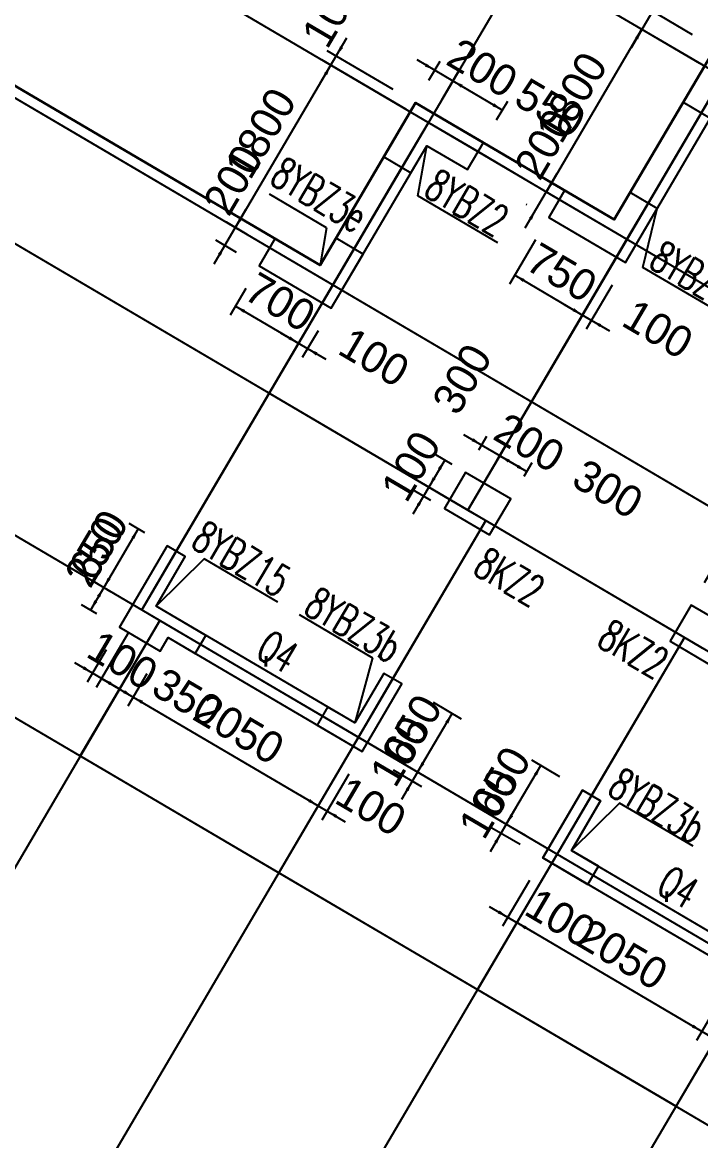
# Model space of a CAD drawing. Extents: x 387171 to 699106, y 11966 to 245688.
# Drawn here: x 595376 to 601853, y 178518 to 189196 of the extents above; entities that cross this region are included whole.
import ezdxf

# ---------------------------------------------------------------- set-up
doc = ezdxf.new("R2010")
doc.units = 0
doc.header["$LTSCALE"] = 100
doc.header["$MEASUREMENT"] = 0
for name, color, linetype in [('b边缘构件', 235, 'Continuous'), ('colu-主楼', 7, 'Continuous'), ('DOTE', 253, 'Continuous'), ('NUM', 7, 'Continuous'), ('wall-主楼', 2, 'Continuous'), ('Y阴影', 254, 'Continuous'), ('剪力墙身标注', 7, 'Continuous'), ('小尺寸', 4, 'Continuous'), ('网格', 253, 'Continuous'), ('边缘构件标注', 1, 'Continuous')]:
    doc.layers.add(name, color=color, linetype=linetype)
doc.layers.add('配箍校核', color=2, linetype='ByLayer', lineweight=18)
doc.styles.add('hztxt', font='hztxt')
doc.styles.get("Standard").update_dxf_attribs({"font": 'standard'})
doc.dimstyles.get("Standard").update_dxf_attribs({"dimtxt": 300, "dimasz": 100, "dimexe": 100, "dimexo": 250, "dimgap": 100, "dimtad": 0, "dimtoh": 1, "dimdec": 0, "dimdsep": 46, "dimcen": 0.09, "dimclrt": 7, "dimadec": 0, "dimazin": 0, "dimtfac": 1, "dimtdec": 4, "dimtofl": 0, "dimtmove": 0, "dimatfit": 3, "dimfxl": 1, "dimtolj": 1, "dimtzin": 0, "dimarcsym": 0})

# ---------------------------------------------------------------- blocks, each defined once
blk = doc.blocks.new('*D3735')
at = {"layer": '小尺寸', "color": 0, "linetype": 'ByBlock', "lineweight": -2}
for p, q in [((598998, 181778), (599252, 182209)), ((598918, 182058), (599186, 181900)), ((598968, 182144), (599237, 181986))]:
    blk.add_line(p, q, dxfattribs=at)
for points in [[(599150, 182037), (599187, 182131), (599215, 182114)], [(599100, 181950), (599063, 181856), (599035, 181873)]]:
    blk.add_solid(points, dxfattribs=at)
at = {"layer": '小尺寸', "color": 7, "linetype": 'Continuous', "lineweight": -2, "insert": (598979, 182238), "char_height": 300, "width": 476.67, "attachment_point": 5, "rotation": 59.5454, "style": 'hztxt'}
blk.add_mtext('100', dxfattribs=at)
blk = doc.blocks.new('*D3948')
at = {"layer": '小尺寸', "color": 0, "linetype": 'ByBlock', "lineweight": -2}
for p, q in [((599298, 182704), (599566, 182546)), ((599150, 182037), (599480, 182597)), ((598968, 182144), (599237, 181986))]:
    blk.add_line(p, q, dxfattribs=at)
for points in [[(599480, 182597), (599444, 182502), (599415, 182519)], [(599150, 182037), (599187, 182131), (599215, 182114)]]:
    blk.add_solid(points, dxfattribs=at)
at = {"layer": '小尺寸', "color": 7, "linetype": 'Continuous', "lineweight": -2, "insert": (599100, 182444), "char_height": 300, "width": 556.67, "attachment_point": 5, "rotation": 59.5454, "style": 'hztxt'}
blk.add_mtext('650', dxfattribs=at)
blk = doc.blocks.new('*D2336')
at = {"layer": '小尺寸', "color": 0, "linetype": 'ByBlock', "lineweight": -2}
for p, q in [((599845, 181280), (600099, 181711)), ((600180, 181432), (599911, 181589)), ((600129, 181345), (599860, 181503))]:
    blk.add_line(p, q, dxfattribs=at)
for points in [[(599997, 181539), (600034, 181633), (600062, 181616)], [(599947, 181452), (599910, 181358), (599882, 181375)]]:
    blk.add_solid(points, dxfattribs=at)
at = {"layer": '小尺寸', "color": 7, "linetype": 'Continuous', "lineweight": -2, "insert": (599826, 181740), "char_height": 300, "width": 476.67, "attachment_point": 5, "rotation": 59.5454, "style": 'hztxt'}
blk.add_mtext('100', dxfattribs=at)
blk = doc.blocks.new('*D2558')
at = {"layer": '小尺寸', "color": 0, "linetype": 'ByBlock', "lineweight": -2}
for p, q in [((599997, 181539), (600327, 182099)), ((600509, 181992), (600241, 182150)), ((600180, 181432), (599911, 181589))]:
    blk.add_line(p, q, dxfattribs=at)
for points in [[(600327, 182099), (600290, 182004), (600262, 182021)], [(599997, 181539), (600034, 181633), (600062, 181616)]]:
    blk.add_solid(points, dxfattribs=at)
at = {"layer": '小尺寸', "color": 7, "linetype": 'Continuous', "lineweight": -2, "insert": (599947, 181946), "char_height": 300, "width": 556.67, "attachment_point": 5, "rotation": 59.5454, "style": 'hztxt'}
blk.add_mtext('650', dxfattribs=at)
blk = doc.blocks.new('*D2806')
at = {"layer": '小尺寸', "color": 0, "linetype": 'ByBlock', "lineweight": -2}
for p, q in [((597207, 186891), (597511, 187409)), ((597522, 187170), (597324, 187287)), ((597420, 186998), (597222, 187115))]:
    blk.add_line(p, q, dxfattribs=at)
for points in [[(597410, 187236), (597446, 187331), (597475, 187314)], [(597308, 187064), (597272, 186969), (597243, 186986)]]:
    blk.add_solid(points, dxfattribs=at)
at = {"layer": '小尺寸', "color": 7, "linetype": 'Continuous', "lineweight": -2, "insert": (597389, 187693), "char_height": 300, "width": 566.67, "attachment_point": 5, "rotation": 59.5454, "style": 'hztxt'}
blk.add_mtext('200', dxfattribs=at)
blk = doc.blocks.new('*D3041')
at = {"layer": '小尺寸', "color": 0, "linetype": 'ByBlock', "lineweight": -2}
for p, q in [((597410, 187236), (598322, 188788)), ((599037, 188367), (598236, 188839)), ((597522, 187170), (597324, 187287))]:
    blk.add_line(p, q, dxfattribs=at)
for points in [[(598322, 188788), (598286, 188693), (598257, 188710)], [(597410, 187236), (597446, 187331), (597475, 187314)]]:
    blk.add_solid(points, dxfattribs=at)
at = {"layer": '小尺寸', "color": 7, "linetype": 'Continuous', "lineweight": -2, "insert": (597650, 188139), "char_height": 300, "width": 690, "attachment_point": 5, "rotation": 59.5454, "style": 'hztxt'}
blk.add_mtext('1800', dxfattribs=at)
blk = doc.blocks.new('*D3008')
at = {"layer": '小尺寸', "color": 0, "linetype": 'ByBlock', "lineweight": -2}
for p, q in [((598221, 188615), (598474, 189047)), ((598916, 188555), (598287, 188925)), ((599037, 188367), (598236, 188839))]:
    blk.add_line(p, q, dxfattribs=at)
for points in [[(598373, 188874), (598409, 188969), (598438, 188952)], [(598322, 188788), (598286, 188693), (598257, 188710)]]:
    blk.add_solid(points, dxfattribs=at)
at = {"layer": '小尺寸', "color": 7, "linetype": 'Continuous', "lineweight": -2, "insert": (598329, 189292), "char_height": 300, "width": 476.67, "attachment_point": 5, "rotation": 59.5454, "style": 'hztxt'}
blk.add_mtext('100', dxfattribs=at)
blk = doc.blocks.new('*D1508')
at = {"layer": '小尺寸', "color": 0, "linetype": 'ByBlock', "lineweight": -2}
for p, q in [((597509, 186656), (597359, 186401)), ((597410, 186487), (598013, 186132)), ((598113, 186301), (597962, 186046))]:
    blk.add_line(p, q, dxfattribs=at)
for points in [[(597410, 186487), (597504, 186450), (597487, 186422)], [(598013, 186132), (597918, 186168), (597935, 186197)]]:
    blk.add_solid(points, dxfattribs=at)
at = {"layer": '小尺寸', "color": 7, "linetype": 'Continuous', "lineweight": -2, "insert": (597838, 186525), "char_height": 300, "width": 566.67, "attachment_point": 5, "rotation": 329.5454, "style": 'hztxt'}
blk.add_mtext('700', dxfattribs=at)
blk = doc.blocks.new('*D2054')
at = {"layer": '小尺寸', "color": 0, "linetype": 'ByBlock', "lineweight": -2}
for p, q in [((597841, 186233), (598272, 185980)), ((598113, 186301), (597962, 186046)), ((598199, 186250), (598049, 185995))]:
    blk.add_line(p, q, dxfattribs=at)
for points in [[(598013, 186132), (597918, 186168), (597935, 186197)], [(598099, 186081), (598194, 186045), (598177, 186016)]]:
    blk.add_solid(points, dxfattribs=at)
at = {"layer": '小尺寸', "color": 7, "linetype": 'Continuous', "lineweight": -2, "insert": (598735, 185998), "char_height": 300, "width": 476.67, "attachment_point": 5, "rotation": 329.5454, "style": 'hztxt'}
blk.add_mtext('100', dxfattribs=at)
blk = doc.blocks.new('*D34')
at = {"layer": '小尺寸', "color": 0, "linetype": 'ByBlock', "lineweight": -2}
for p, q in [((599141, 188840), (599658, 188536)), ((599258, 188644), (599364, 188824)), ((599380, 188456), (599537, 188723))]:
    blk.add_line(p, q, dxfattribs=at)
for points in [[(599314, 188738), (599219, 188775), (599236, 188803)], [(599486, 188637), (599581, 188601), (599564, 188572)]]:
    blk.add_solid(points, dxfattribs=at)
at = {"layer": '小尺寸', "color": 7, "linetype": 'Continuous', "lineweight": -2, "insert": (599769, 188760), "char_height": 300, "width": 566.67, "attachment_point": 5, "rotation": 329.5454, "style": 'hztxt'}
blk.add_mtext('200', dxfattribs=at)
blk = doc.blocks.new('*D290')
at = {"layer": '小尺寸', "color": 0, "linetype": 'ByBlock', "lineweight": -2}
for p, q in [((599380, 188456), (599537, 188723)), ((599486, 188637), (599960, 188358)), ((599904, 188264), (600011, 188444))]:
    blk.add_line(p, q, dxfattribs=at)
for points in [[(599486, 188637), (599581, 188601), (599564, 188572)], [(599960, 188358), (599865, 188394), (599882, 188423)]]:
    blk.add_solid(points, dxfattribs=at)
at = {"layer": '小尺寸', "color": 7, "linetype": 'Continuous', "lineweight": -2, "insert": (600417, 188379), "char_height": 300, "width": 566.67, "attachment_point": 5, "rotation": 329.5454, "style": 'hztxt'}
blk.add_mtext('550', dxfattribs=at)
blk = doc.blocks.new('*D500')
at = {"layer": '小尺寸', "color": 0, "linetype": 'ByBlock', "lineweight": -2}
for p, q in [((600275, 187118), (600026, 186695)), ((600077, 186782), (600724, 186401)), ((600921, 186738), (600673, 186315))]:
    blk.add_line(p, q, dxfattribs=at)
for points in [[(600077, 186782), (600172, 186745), (600155, 186717)], [(600724, 186401), (600629, 186438), (600646, 186466)]]:
    blk.add_solid(points, dxfattribs=at)
at = {"layer": '小尺寸', "color": 7, "linetype": 'Continuous', "lineweight": -2, "insert": (600527, 186807), "char_height": 300, "width": 566.67, "attachment_point": 5, "rotation": 329.5454, "style": 'hztxt'}
blk.add_mtext('750', dxfattribs=at)
blk = doc.blocks.new('*D472')
at = {"layer": '小尺寸', "color": 0, "linetype": 'ByBlock', "lineweight": -2}
for p, q in [((600921, 186738), (600673, 186315)), ((601008, 186687), (600759, 186265)), ((600551, 186503), (600982, 186249))]:
    blk.add_line(p, q, dxfattribs=at)
for points in [[(600724, 186401), (600629, 186438), (600646, 186466)], [(600810, 186351), (600904, 186314), (600888, 186286)]]:
    blk.add_solid(points, dxfattribs=at)
at = {"layer": '小尺寸', "color": 7, "linetype": 'Continuous', "lineweight": -2, "insert": (601445, 186267), "char_height": 300, "width": 476.67, "attachment_point": 5, "rotation": 329.5454, "style": 'hztxt'}
blk.add_mtext('100', dxfattribs=at)
blk = doc.blocks.new('*D722')
at = {"layer": '小尺寸', "color": 0, "linetype": 'ByBlock', "lineweight": -2}
for p, q in [((600177, 187233), (600481, 187750)), ((600287, 187632), (600294, 187629)), ((600186, 187460), (600192, 187456))]:
    blk.add_line(p, q, dxfattribs=at)
for points in [[(600380, 187578), (600416, 187673), (600445, 187656)], [(600279, 187406), (600242, 187311), (600213, 187328)]]:
    blk.add_solid(points, dxfattribs=at)
at = {"layer": '小尺寸', "color": 7, "linetype": 'Continuous', "lineweight": -2, "insert": (600359, 188035), "char_height": 300, "width": 566.67, "attachment_point": 5, "rotation": 59.5454, "style": 'hztxt'}
blk.add_mtext('200', dxfattribs=at)
blk = doc.blocks.new('*D3178')
at = {"layer": '小尺寸', "color": 0, "linetype": 'ByBlock', "lineweight": -2}
for p, q in [((600380, 187578), (601292, 189130)), ((601846, 188804), (601206, 189180)), ((600287, 187632), (600294, 187629))]:
    blk.add_line(p, q, dxfattribs=at)
for points in [[(601292, 189130), (601256, 189035), (601227, 189052)], [(600380, 187578), (600416, 187673), (600445, 187656)]]:
    blk.add_solid(points, dxfattribs=at)
at = {"layer": '小尺寸', "color": 7, "linetype": 'Continuous', "lineweight": -2, "insert": (600621, 188481), "char_height": 300, "width": 690, "attachment_point": 5, "rotation": 59.5454, "style": 'hztxt'}
blk.add_mtext('1800', dxfattribs=at)
blk = doc.blocks.new('*D3413')
at = {"layer": '小尺寸', "color": 0, "linetype": 'ByBlock', "lineweight": -2}
for p, q in [((601191, 188957), (601495, 189474)), ((601775, 189078), (601307, 189353)), ((601846, 188804), (601206, 189180))]:
    blk.add_line(p, q, dxfattribs=at)
for points in [[(601394, 189302), (601430, 189397), (601459, 189380)], [(601292, 189130), (601256, 189035), (601227, 189052)]]:
    blk.add_solid(points, dxfattribs=at)
at = {"layer": '小尺寸', "color": 7, "linetype": 'Continuous', "lineweight": -2, "insert": (601372, 189759), "char_height": 300, "width": 566.67, "attachment_point": 5, "rotation": 59.5454, "style": 'hztxt'}
blk.add_mtext('200', dxfattribs=at)
blk = doc.blocks.new('*D2951')
at = {"layer": '小尺寸', "color": 0, "linetype": 'ByBlock', "lineweight": -2}
for p, q in [((599589, 185261), (600106, 184957)), ((599735, 185115), (599812, 185246)), ((599908, 185014), (599984, 185144))]:
    blk.add_line(p, q, dxfattribs=at)
for points in [[(599761, 185160), (599667, 185196), (599684, 185225)], [(599934, 185058), (600028, 185022), (600012, 184993)]]:
    blk.add_solid(points, dxfattribs=at)
at = {"layer": '小尺寸', "color": 7, "linetype": 'Continuous', "lineweight": -2, "insert": (600217, 185182), "char_height": 300, "width": 566.67, "attachment_point": 5, "rotation": 329.5454, "style": 'hztxt'}
blk.add_mtext('200', dxfattribs=at)
blk = doc.blocks.new('*D3171')
at = {"layer": '小尺寸', "color": 0, "linetype": 'ByBlock', "lineweight": -2}
for p, q in [((599908, 185014), (599984, 185144)), ((599934, 185058), (600192, 184906)), ((600166, 184862), (600243, 184992))]:
    blk.add_line(p, q, dxfattribs=at)
for points in [[(599934, 185058), (600028, 185022), (600012, 184993)], [(600192, 184906), (600098, 184942), (600115, 184971)]]:
    blk.add_solid(points, dxfattribs=at)
at = {"layer": '小尺寸', "color": 7, "linetype": 'Continuous', "lineweight": -2, "insert": (600967, 184741), "char_height": 300, "width": 566.67, "attachment_point": 5, "rotation": 329.5454, "style": 'hztxt'}
blk.add_mtext('300', dxfattribs=at)
blk = doc.blocks.new('*D3137')
at = {"layer": '小尺寸', "color": 0, "linetype": 'ByBlock', "lineweight": -2}
for p, q in [((599479, 184975), (599323, 185067)), ((599409, 185016), (599257, 184758)), ((599327, 184717), (599171, 184809))]:
    blk.add_line(p, q, dxfattribs=at)
for points in [[(599409, 185016), (599373, 184922), (599344, 184939)], [(599257, 184758), (599294, 184852), (599322, 184836)]]:
    blk.add_solid(points, dxfattribs=at)
at = {"layer": '小尺寸', "color": 7, "linetype": 'Continuous', "lineweight": -2, "insert": (599575, 185791), "char_height": 300, "width": 566.67, "attachment_point": 5, "rotation": 59.5454, "style": 'hztxt'}
blk.add_mtext('300', dxfattribs=at)
blk = doc.blocks.new('*D1191')
at = {"layer": '小尺寸', "color": 0, "linetype": 'ByBlock', "lineweight": -2}
for p, q in [((599359, 184930), (599105, 184499)), ((599327, 184717), (599171, 184809)), ((599276, 184631), (599121, 184722))]:
    blk.add_line(p, q, dxfattribs=at)
for points in [[(599257, 184758), (599294, 184852), (599322, 184836)], [(599207, 184672), (599170, 184577), (599142, 184594)]]:
    blk.add_solid(points, dxfattribs=at)
at = {"layer": '小尺寸', "color": 7, "linetype": 'Continuous', "lineweight": -2, "insert": (599086, 184959), "char_height": 300, "width": 476.67, "attachment_point": 5, "rotation": 59.5454, "style": 'hztxt'}
blk.add_mtext('100', dxfattribs=at)
blk = doc.blocks.new('*D1689')
at = {"layer": '小尺寸', "color": 0, "linetype": 'ByBlock', "lineweight": -2}
for p, q in [((601890, 183848), (601967, 183979)), ((602175, 183740), (601916, 183892)), ((602149, 183696), (602226, 183827))]:
    blk.add_line(p, q, dxfattribs=at)
for points in [[(601916, 183892), (602011, 183856), (601994, 183827)], [(602175, 183740), (602080, 183777), (602097, 183805)]]:
    blk.add_solid(points, dxfattribs=at)
at = {"layer": '小尺寸', "color": 7, "linetype": 'Continuous', "lineweight": -2, "insert": (602315, 183948), "char_height": 300, "width": 566.67, "attachment_point": 5, "rotation": 329.5454, "style": 'hztxt'}
blk.add_mtext('300', dxfattribs=at)
blk = doc.blocks.new('*D1978')
at = {"layer": '小尺寸', "color": 0, "linetype": 'ByBlock', "lineweight": -2}
for p, q in [((596544, 184323), (596397, 184410)), ((596483, 184359), (596153, 183799)), ((596214, 183763), (596067, 183850))]:
    blk.add_line(p, q, dxfattribs=at)
for points in [[(596483, 184359), (596446, 184265), (596418, 184281)], [(596153, 183799), (596190, 183893), (596218, 183877)]]:
    blk.add_solid(points, dxfattribs=at)
at = {"layer": '小尺寸', "color": 7, "linetype": 'Continuous', "lineweight": -2, "insert": (596103, 184206), "char_height": 300, "width": 556.67, "attachment_point": 5, "rotation": 59.5454, "style": 'hztxt'}
blk.add_mtext('650', dxfattribs=at)
blk = doc.blocks.new('*D1927')
at = {"layer": '小尺寸', "color": 0, "linetype": 'ByBlock', "lineweight": -2}
for p, q in [((596153, 183799), (596027, 183583)), ((596214, 183763), (596067, 183850)), ((596087, 183548), (595940, 183634))]:
    blk.add_line(p, q, dxfattribs=at)
for points in [[(596153, 183799), (596117, 183704), (596088, 183721)], [(596027, 183583), (596063, 183678), (596092, 183661)]]:
    blk.add_solid(points, dxfattribs=at)
at = {"layer": '小尺寸', "color": 7, "linetype": 'Continuous', "lineweight": -2, "insert": (596065, 184142), "char_height": 300, "width": 566.67, "attachment_point": 5, "rotation": 59.5454, "style": 'hztxt'}
blk.add_mtext('250', dxfattribs=at)
blk = doc.blocks.new('*D459')
at = {"layer": '小尺寸', "color": 0, "linetype": 'ByBlock', "lineweight": -2}
for p, q in [((596389, 183370), (596081, 182846)), ((596176, 183205), (595995, 182896)), ((595873, 183084), (596304, 182831))]:
    blk.add_line(p, q, dxfattribs=at)
for points in [[(596045, 182983), (595951, 183019), (595968, 183048)], [(596131, 182932), (596226, 182896), (596209, 182867)]]:
    blk.add_solid(points, dxfattribs=at)
at = {"layer": '小尺寸', "color": 7, "linetype": 'Continuous', "lineweight": -2, "insert": (596333, 183104), "char_height": 300, "width": 476.67, "attachment_point": 5, "rotation": 329.5454, "style": 'hztxt'}
blk.add_mtext('100', dxfattribs=at)
blk = doc.blocks.new('*D991')
at = {"layer": '小尺寸', "color": 0, "linetype": 'ByBlock', "lineweight": -2}
for p, q in [((596389, 183370), (596081, 182846)), ((596131, 182932), (596433, 182754)), ((596564, 182977), (596383, 182668))]:
    blk.add_line(p, q, dxfattribs=at)
for points in [[(596131, 182932), (596226, 182896), (596209, 182867)], [(596433, 182754), (596339, 182791), (596355, 182820)]]:
    blk.add_solid(points, dxfattribs=at)
at = {"layer": '小尺寸', "color": 7, "linetype": 'Continuous', "lineweight": -2, "insert": (596952, 182749), "char_height": 300, "width": 566.67, "attachment_point": 5, "rotation": 329.5454, "style": 'hztxt'}
blk.add_mtext('350', dxfattribs=at)
blk = doc.blocks.new('*D1267')
at = {"layer": '小尺寸', "color": 0, "linetype": 'ByBlock', "lineweight": -2}
for p, q in [((596564, 182977), (596383, 182668)), ((596433, 182754), (598200, 181715)), ((598407, 182068), (598150, 181629))]:
    blk.add_line(p, q, dxfattribs=at)
for points in [[(596433, 182754), (596528, 182718), (596511, 182689)], [(598200, 181715), (598106, 181752), (598123, 181780)]]:
    blk.add_solid(points, dxfattribs=at)
at = {"layer": '小尺寸', "color": 7, "linetype": 'Continuous', "lineweight": -2, "insert": (597444, 182450), "char_height": 300, "width": 780, "attachment_point": 5, "rotation": 329.5454, "style": 'hztxt'}
blk.add_mtext('2050', dxfattribs=at)
blk = doc.blocks.new('*D1494')
at = {"layer": '小尺寸', "color": 0, "linetype": 'ByBlock', "lineweight": -2}
for p, q in [((598407, 182068), (598150, 181629)), ((598494, 182017), (598236, 181579)), ((598028, 181817), (598459, 181563))]:
    blk.add_line(p, q, dxfattribs=at)
for points in [[(598200, 181715), (598106, 181752), (598123, 181780)], [(598287, 181665), (598381, 181628), (598364, 181600)]]:
    blk.add_solid(points, dxfattribs=at)
at = {"layer": '小尺寸', "color": 7, "linetype": 'Continuous', "lineweight": -2, "insert": (598705, 181709), "char_height": 300, "width": 476.67, "attachment_point": 5, "rotation": 329.5454, "style": 'hztxt'}
blk.add_mtext('100', dxfattribs=at)
blk = doc.blocks.new('*D3860')
at = {"layer": '小尺寸', "color": 0, "linetype": 'ByBlock', "lineweight": -2}
for p, q in [((601995, 179784), (601813, 179475)), ((602297, 179607), (602115, 179298)), ((602166, 179384), (601864, 179561))]:
    blk.add_line(p, q, dxfattribs=at)
for points in [[(601864, 179561), (601959, 179525), (601942, 179496)], [(602166, 179384), (602071, 179420), (602088, 179449)]]:
    blk.add_solid(points, dxfattribs=at)
at = {"layer": '小尺寸', "color": 7, "linetype": 'Continuous', "lineweight": -2, "insert": (602570, 179446), "char_height": 300, "width": 566.67, "attachment_point": 5, "rotation": 329.5454, "style": 'hztxt'}
blk.add_mtext('350', dxfattribs=at)
blk = doc.blocks.new('*D4091')
at = {"layer": '小尺寸', "color": 0, "linetype": 'ByBlock', "lineweight": -2}
for p, q in [((600228, 180823), (600046, 180514)), ((601864, 179561), (600097, 180600)), ((601995, 179784), (601813, 179475))]:
    blk.add_line(p, q, dxfattribs=at)
for points in [[(600097, 180600), (600191, 180564), (600175, 180535)], [(601864, 179561), (601769, 179598), (601786, 179626)]]:
    blk.add_solid(points, dxfattribs=at)
at = {"layer": '小尺寸', "color": 7, "linetype": 'Continuous', "lineweight": -2, "insert": (601107, 180296), "char_height": 300, "width": 780, "attachment_point": 5, "rotation": 329.5454, "style": 'hztxt'}
blk.add_mtext('2050', dxfattribs=at)
blk = doc.blocks.new('*D2069')
at = {"layer": '小尺寸', "color": 0, "linetype": 'ByBlock', "lineweight": -2}
for p, q in [((600218, 181003), (599960, 180565)), ((600304, 180952), (600046, 180514)), ((600269, 180499), (599838, 180752))]:
    blk.add_line(p, q, dxfattribs=at)
for points in [[(600011, 180651), (599916, 180687), (599933, 180716)], [(600097, 180600), (600191, 180564), (600175, 180535)]]:
    blk.add_solid(points, dxfattribs=at)
at = {"layer": '小尺寸', "color": 7, "linetype": 'Continuous', "lineweight": -2, "insert": (600515, 180644), "char_height": 300, "width": 476.67, "attachment_point": 5, "rotation": 329.5454, "style": 'hztxt'}
blk.add_mtext('100', dxfattribs=at)

msp = doc.modelspace()

# ---------------------------------------------------------------- hatches: boundary and pattern name
at = {"layer": 'Y阴影'}
h = msp.add_hatch(dxfattribs=at)
h.set_pattern_fill('ANSI31', color=256, scale=25, angle=-30.45463, style=0)
h.set_pattern_definition([])
h.paths.add_polyline_path([(601990.7, 188951), (601686.6, 188433.8), (601945.2, 188281.7), (602097.3, 188540.3), (602485.2, 188312.2), (602637.2, 188570.8)], flags=0)
h = msp.add_hatch(dxfattribs=at)
h.set_pattern_fill('ANSI31', color=256, scale=25, angle=-30.45463, style=0)
h.set_pattern_definition([])
h.paths.add_polyline_path([(599131.2, 188428.2), (598827.1, 187911), (599085.7, 187758.9), (599237.8, 188017.5), (599625.7, 187789.5), (599777.7, 188048.1)], flags=0)
h = msp.add_hatch(dxfattribs=at)
h.set_pattern_fill('ANSI31', color=256, scale=25, angle=-30.45463, style=0)
h.set_pattern_definition([])
h.paths.add_polyline_path([(600553.6, 187591.9), (600401.5, 187333.3), (601134.2, 186902.5), (601438.3, 187419.7), (601179.7, 187571.7), (601027.7, 187313.1)], flags=0)
h = msp.add_hatch(dxfattribs=at)
h.set_pattern_fill('ANSI31', color=256, scale=25, angle=-30.45463, style=0)
h.set_pattern_definition([])
h.paths.add_polyline_path([(597787.8, 187130), (597635.8, 186871.4), (598325.4, 186465.9), (598629.5, 186983.1), (598370.9, 187135.2), (598218.9, 186876.6)], flags=0)
h = msp.add_hatch(dxfattribs=at)
h.set_pattern_fill('ANSI31', color=256, scale=25, angle=-30.45463, style=0)
h.set_pattern_definition([])
h.paths.add_polyline_path([(596759.2, 184196.7), (596303, 183420.9), (596690.9, 183192.8), (596766.9, 183322.1), (597025.5, 183170), (597126.9, 183342.4), (596652.8, 183621.2), (596931.6, 184095.3)], flags=0)
h = msp.add_hatch(dxfattribs=at)
h.set_pattern_fill('ANSI31', color=256, scale=25, angle=-30.45463, style=0)
h.set_pattern_definition([])
h.paths.add_polyline_path([(598290.7, 182658.2), (598189.3, 182485.8), (598620.3, 182232.3), (599000.4, 182878.9), (598828, 182980.2), (598549.3, 182506.1)], flags=0)
h = msp.add_hatch(dxfattribs=at)
h.set_pattern_fill('ANSI31', color=256, scale=25, angle=-30.45463, style=0)
h.set_pattern_definition([])
h.paths.add_polyline_path([(600724.5, 181865.1), (600344.4, 181218.6), (600775.4, 180965.2), (600876.7, 181137.6), (600618.1, 181289.7), (600896.9, 181763.8)], flags=0)

# ---------------------------------------------------------------- linework, layer by layer
at = {"color": 6, "lineweight": 30}
msp.add_lwpolyline([(619424.8, 174407.9), (609339.1, 180338.1), (604597.9, 183125.8), (605510.2, 184677.5), (603613.8, 185792.6), (604576.8, 187430.4), (601990.7, 188951), (601027.7, 187313.1), (599131.2, 188428.2), (598218.9, 186876.6), (590719.2, 191286.2)], dxfattribs=at)
at = {"layer": 'b边缘构件'}
for points in [[(601990.7, 188951), (601686.6, 188433.8), (601945.2, 188281.7), (602097.3, 188540.3), (602485.2, 188312.2), (602637.2, 188570.8), (601990.7, 188951)], [(599131.2, 188428.2), (598827.1, 187911), (599085.7, 187758.9), (599237.8, 188017.5), (599625.7, 187789.5), (599777.7, 188048.1), (599131.2, 188428.2)], [(600553.6, 187591.9), (600401.5, 187333.3), (601134.2, 186902.5), (601438.3, 187419.7), (601179.7, 187571.7), (601027.7, 187313.1), (600553.6, 187591.9)], [(597787.8, 187130), (597635.8, 186871.4), (598325.4, 186465.9), (598629.5, 186983.1), (598370.9, 187135.2), (598218.9, 186876.6), (597787.8, 187130)], [(596759.2, 184196.7), (596303, 183420.9), (596690.9, 183192.8), (596766.9, 183322.1), (597025.5, 183170), (597126.9, 183342.4), (596652.8, 183621.2), (596931.6, 184095.3), (596759.2, 184196.7)], [(598290.7, 182658.2), (598189.3, 182485.8), (598620.3, 182232.3), (599000.4, 182878.9), (598828, 182980.2), (598549.3, 182506.1), (598290.7, 182658.2)], [(600724.5, 181865.1), (600344.4, 181218.6), (600775.4, 180965.2), (600876.7, 181137.6), (600618.1, 181289.7), (600896.9, 181763.8), (600724.5, 181865.1)]]:
    msp.add_lwpolyline(points, dxfattribs=at)
at = {"layer": 'colu-主楼'}
for points in [[(599836.8, 184301.2), (600039.5, 184646), (599608.5, 184899.4), (599405.7, 184554.6)], [(601991.8, 183034.1), (602194.6, 183378.9), (601763.6, 183632.3), (601560.8, 183287.5)]]:
    msp.add_lwpolyline(points, close=True, dxfattribs=at)
at = {"layer": 'DOTE'}
for p, q in [((591333.7, 194985.1), (636237, 168582.9)), ((590421.3, 193433.4), (605287.1, 184692.6)), ((589509, 191881.8), (639200.8, 162664)), ((588900.8, 190847.3), (603766.6, 182106.6)), ((600739.3, 190768.5), (596515.9, 183585.7)), ((602445.9, 189330.6), (599628.8, 184539.5)), ((586924, 187485.4), (630581.7, 161815.6)), ((599801.2, 184438.1), (593800.6, 174232.6)), ((596515.9, 183585.7), (636394.7, 160137.8)), ((596688.3, 183484.3), (592030.9, 175563.2)), ((601697.7, 183323), (595697.1, 173117.5)), ((602377.7, 180139.1), (597720.3, 172218))]:
    msp.add_line(p, q, dxfattribs=at)
at = {"layer": 'wall-主楼'}
for points in [[(601990.7, 188951), (601027.7, 187313.1), (600553.6, 187591.9), (600401.5, 187333.3), (601134.2, 186902.5), (602097.3, 188540.3), (602485.2, 188312.2), (602637.2, 188570.8)], [(599777.7, 188048.1), (599131.2, 188428.2), (598218.9, 186876.6), (597787.8, 187130), (597635.8, 186871.4), (598325.4, 186465.9), (599237.8, 188017.5), (599625.7, 187789.5)], [(596759.2, 184196.7), (596303, 183420.9), (596690.9, 183192.8), (596766.9, 183322.1), (598620.3, 182232.3), (599000.4, 182878.9), (598828, 182980.2), (598549.3, 182506.1), (596652.8, 183621.2), (596931.6, 184095.3)], [(603052, 180496.6), (602595.8, 179720.8), (602121.7, 179999.6), (602197.7, 180128.9), (600344.4, 181218.6), (600724.5, 181865.1), (600896.9, 181763.8), (600618.1, 181289.7), (602514.6, 180174.6), (602793.4, 180648.7)]]:
    msp.add_lwpolyline(points, close=True, dxfattribs=at)
at = {"layer": '网格'}
for p, q in [((593340.8, 189628.7), (595927.1, 188108.1)), ((601402.8, 187556.6), (602061.7, 188677.2)), ((598948.8, 187723.4), (599252.9, 188240.6)), ((599252.9, 188240.6), (599727, 187961.9)), ((595927.1, 188108.1), (597737.2, 187043.8)), ((599727, 187961.9), (600502.9, 187505.7)), ((598340.6, 186689), (598948.8, 187723.4)), ((600502.9, 187505.7), (601149.4, 187125.6)), ((601149.4, 187125.6), (601402.8, 187556.6)), ((600297.9, 185677.3), (601149.4, 187125.6)), ((597737.2, 187043.8), (598340.6, 186689)), ((597732.4, 185654.5), (598340.6, 186689)), ((596845.4, 184146), (597732.4, 185654.5)), ((597732.4, 185654.5), (599628.8, 184539.5)), ((599628.8, 184539.5), (600297.9, 185677.3)), ((594102.4, 185004.8), (596515.9, 183585.7)), ((599628.8, 184539.5), (599801.2, 184438.1)), ((598914.2, 182929.5), (599801.2, 184438.1)), ((599801.2, 184438.1), (601697.7, 183323)), ((596515.9, 183585.7), (596845.4, 184146)), ((596515.9, 183585.7), (596688.3, 183484.3)), ((595928, 182191.3), (596688.3, 183484.3)), ((596688.3, 183484.3), (598584.8, 182369.2)), ((600810.7, 181814.5), (601697.7, 183323)), ((601697.7, 183323), (601870.1, 183221.6)), ((598584.8, 182369.2), (598914.2, 182929.5)), ((597824.5, 181076.2), (598584.8, 182369.2)), ((598584.8, 182369.2), (600481.2, 181254.1)), ((595928, 182191.3), (597824.5, 181076.2)), ((600481.2, 181254.1), (600810.7, 181814.5)), ((599721, 179961.1), (600481.2, 181254.1)), ((600481.2, 181254.1), (602377.7, 180139.1)), ((597824.5, 181076.2), (598772.7, 180518.6)), ((598772.7, 180518.6), (599721, 179961.1)), ((601617.4, 178846), (602377.7, 180139.1)), ((599721, 179961.1), (601617.4, 178846))]:
    msp.add_line(p, q, dxfattribs=at)
at = {"layer": '边缘构件标注', "color": 200}
for p, q in [((599151.2, 187539.4), (599237.8, 188017.5)), ((598280.6, 187234.9), (597735.8, 187555.3)), ((599916.2, 187089.6), (599151.2, 187539.4)), ((601301.1, 186855.3), (601438.3, 187419.7)), ((598280.6, 187234.9), (598218.9, 186876.6)), ((602121.4, 186373), (601301.1, 186855.3)), ((597113.1, 184073.2), (596652.8, 183621.2)), ((597814.9, 183660.6), (597113.1, 184073.2)), ((598018.7, 183540.7), (598720.4, 183128.1)), ((598720.4, 183128.1), (598549.3, 182506.1)), ((601078.5, 181741.7), (600618.1, 181289.7)), ((601780.2, 181329), (601078.5, 181741.7))]:
    msp.add_line(p, q, dxfattribs=at)
at = {"layer": '配箍校核'}
for p, q in [((596303, 183420.9), (596379, 183550.2)), ((596690.9, 183192.8), (596303, 183420.9))]:
    msp.add_line(p, q, dxfattribs=at)

# ---------------------------------------------------------------- texts
at = {"layer": 'NUM', "color": 200, "width": 0.7}
for p in [(599664.7, 183938.5), (600848, 183250.6)]:
    msp.add_text('8KZ2', height=300, rotation=329.54537, dxfattribs=at).set_placement(p)
at = {"layer": '剪力墙身标注', "width": 0.7}
for p in [(597589.3, 183145.9), (601414.9, 180896.5)]:
    msp.add_text('Q4', height=300, rotation=329.54537, dxfattribs=at).set_placement(p)
at = {"layer": '边缘构件标注', "color": 200, "width": 0.7}
for s, p in [('8YBZ3e', (597723.3, 187665.5)), ('8YBZ2', (599194.1, 187550.1)), ('8YBZ4a', (601343.9, 186866)), ('8YBZ15', (596971.8, 184192.2)), ('8YBZ3b', (598047.5, 183559.7)), ('8YBZ3b', (600949.3, 181832.8))]:
    msp.add_text(s, height=300, rotation=329.54537, dxfattribs=at).set_placement(p)

# ---------------------------------------------------------------- dimensions: what is measured, and where the dimension line sits
at = {"layer": '小尺寸'}
for base, p1, p2, angle, picture, middle in [((601393.6, 189302.1), (602061.7, 188677.2), (601990.7, 188951), 59.54537, '*D3413', (601127.4, 189342.6)), ((598372.9, 188874.1), (599252.9, 188240.6), (599131.2, 188428.2), 59.54537, '*D3008', (598132, 188957.7)), ((601292.2, 189129.7), (600502.9, 187505.7), (602061.7, 188677.2), 59.54537, '*D3178', (600620.5, 188480.6)), ((599485.9, 188636.9), (599131.2, 188428.2), (599252.9, 188240.6), 329.54537, '*D34', (599352.4, 189005.4)), ((598322.2, 188787.9), (597737.2, 187043.8), (599252.9, 188240.6), 59.54537, '*D3041', (597650.5, 188138.8)), ((599960, 188358.1), (599252.9, 188240.6), (599777.7, 188048.1), 329.54537, '*D290', (599849.7, 188713)), ((600379.9, 187578), (600401.5, 187333.3), (600502.9, 187505.7), 59.54537, '*D722', (600113.7, 187618.5)), ((597409.8, 187236.2), (597635.8, 186871.4), (597737.2, 187043.8), 59.54537, '*D2806', (597143.6, 187276.8)), ((600723.6, 186401.5), (600401.5, 187333.3), (601048, 186953.2), 329.54537, '*D500', (600527.1, 186807)), ((598013.1, 186132), (597635.8, 186871.4), (598239.2, 186516.6), 329.54537, '*D1508', (597838.1, 186524.9)), ((600809.8, 186350.8), (601048, 186953.2), (601134.2, 186902.5), 329.54537, '*D472', (601110.6, 186463.9)), ((598099.3, 186081.3), (598239.2, 186516.6), (598325.4, 186465.9), 329.54537, '*D2054', (598400.1, 186194.5)), ((599257.4, 184757.9), (599694.7, 184848.8), (599542.6, 184590.1), 59.54537, '*D3137', (599304.5, 185331.2)), ((599933.8, 185058.1), (599608.5, 184899.4), (599780.9, 184798.1), 329.54537, '*D2951', (599800.2, 185426.7)), ((599206.7, 184671.6), (599542.6, 184590.1), (599491.9, 184503.9), 59.54537, '*D1191', (598888.9, 184624.3)), ((600192.4, 184906.1), (599780.9, 184798.1), (600039.5, 184646), 329.54537, '*D3171', (600507.1, 185011.1)), ((596153.4, 183798.8), (596759.2, 184196.7), (596429.7, 183636.4), 59.54537, '*D1978', (596102.6, 184205.7)), ((596026.7, 183583.3), (596429.7, 183636.4), (596303, 183420.9), 59.54537, '*D1927', (595807.3, 183703.5)), ((601916.5, 183892.4), (602022.2, 183480.2), (601763.6, 183632.3), 149.54537, '*D1689', (601855.2, 184218.4)), ((596131.5, 182931.9), (596303, 183420.9), (596515.9, 183585.7), 329.54537, '*D459', (595997.9, 183300.4)), ((596433.2, 182754.5), (596515.9, 183585.7), (596690.9, 183192.8), 329.54537, '*D991', (596470.5, 183032.4)), ((598200.4, 181715.4), (596690.9, 183192.8), (598534.1, 182283), 329.54537, '*D1267', (597443.5, 182450.5)), ((599479.9, 182596.9), (598752.7, 182270.5), (599082.2, 182830.8), 59.54537, '*D3948', (599099.6, 182443.5)), ((599150.4, 182036.6), (598702, 182184.3), (598752.7, 182270.5), 59.54537, '*D3735', (598781.9, 181903.1)), ((598286.6, 181664.8), (598534.1, 182283), (598620.3, 182232.3), 329.54537, '*D1494', (598370.2, 181905.6)), ((600326.8, 182099), (600395, 181304.8), (600724.5, 181865.1), 59.54537, '*D2558', (599946.5, 181945.5)), ((599997.3, 181538.7), (600344.4, 181218.6), (600395, 181304.8), 59.54537, '*D2336', (599628.8, 181405.1)), ((600010.6, 180651), (600430.6, 181167.9), (600344.4, 181218.6), 149.54537, '*D2069', (600180.5, 180841.2)), ((600096.8, 180600.4), (602121.7, 179999.6), (600354.5, 181038.6), 149.54537, '*D4091', (601107.1, 180296.3)), ((601864, 179561.3), (602423.4, 179822.2), (602121.7, 179999.6), 149.54537, '*D3860', (602088.7, 179729))]:
    dim = msp.add_linear_dim(base=base, p1=p1, p2=p2, angle=angle, dimstyle='Standard', dxfattribs=at)
    dim.commit()
    dim.dimension.update_dxf_attribs({"geometry": picture, "text_midpoint": middle})

doc.saveas('drawing.dxf')
